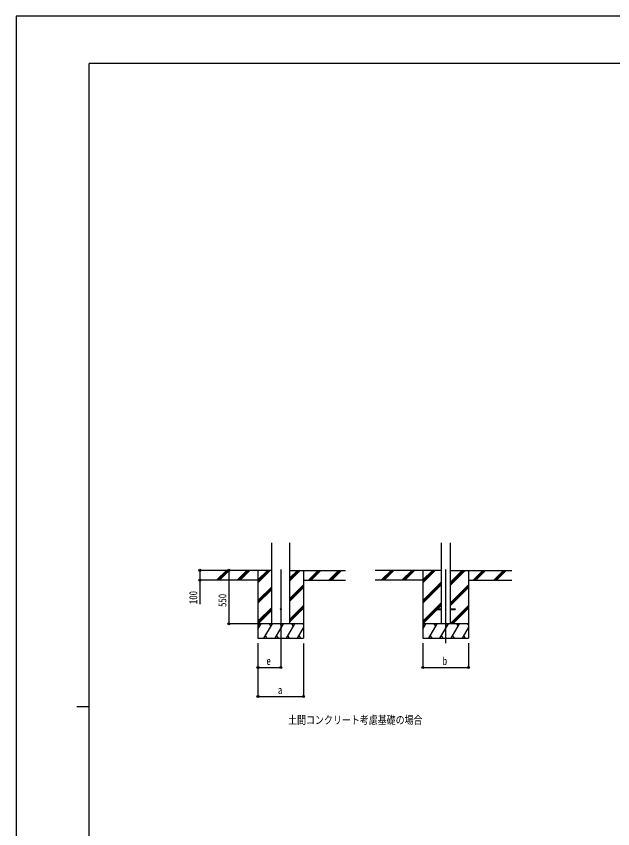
# Model space of a CAD drawing. Units: millimetres, scale not verified. Extents: x -10512 to 10512, y -7425 to 7425.
# Drawn here: x -10512 to -4366, y -948 to 7425 of the extents above; entities that cross this region are included whole.
import ezdxf
from ezdxf.enums import TextEntityAlignment as Align

# ---------------------------------------------------------------- set-up
doc = ezdxf.new("R2010")
doc.units = ezdxf.units.MM
doc.header["$LTSCALE"] = 30
for name, color, linetype in [('0-2_USER1', 3, 'Continuous'), ('0-3_YKK_12', 2, 'Continuous'), ('0-4_YKK_13', 4, 'Continuous'), ('0-5_YKK_A1', 4, 'Continuous'), ('0-6_YKK_D', 6, 'Continuous'), ('0-7_YKK_ZWAK', 7, 'Continuous')]:
    doc.layers.add(name, color=color, linetype=linetype)
doc.styles.add('ＭＳ ゴシック', font='')
doc.styles.get('ＭＳ ゴシック').set_extended_font_data('MS Gothic')

msp = doc.modelspace()

# ---------------------------------------------------------------- linework, layer by layer
at = {"layer": '0-3_YKK_12'}
for p, q in [((-7786.67, 1724.14), (-7786.67, 964.93)), ((-6088.22, 1724.14), (-6088.22, 964.93))]:
    msp.add_line(p, q, dxfattribs=at)
at = {"layer": '0-4_YKK_13'}
for p, q in [((-6188.22, 1319.43), (-6188.22, 1310.43)), ((-6188.22, 1319.43), (-6133.42, 1319.43)), ((-6188.22, 1310.43), (-6133.42, 1310.43)), ((-6043.02, 1319.43), (-5988.22, 1319.43)), ((-6043.02, 1310.43), (-5988.22, 1310.43)), ((-5988.22, 1319.43), (-5988.22, 1310.43))]:
    msp.add_line(p, q, dxfattribs=at)
msp.add_circle((-7786.67, 1314.93), 5, dxfattribs=at)
at = {"layer": '0-5_YKK_A1'}
for p, q in [((-7880.42, 1164.93), (-7880.42, 2000.28)), ((-7692.92, 1164.93), (-7692.92, 2000.28)), ((-6133.42, 2000.28), (-6133.42, 1164.93)), ((-6043.02, 2000.28), (-6043.02, 1164.93)), ((-7880.42, 1714.93), (-8512.63, 1714.93)), ((-8445.94, 1616.34), (-8347.34, 1714.93)), ((-8433.2, 1614.93), (-8333.2, 1714.93)), ((-8419.06, 1614.93), (-8319.06, 1714.93)), ((-8233.81, 1616.34), (-8135.21, 1714.93)), ((-8221.07, 1614.93), (-8121.07, 1714.93)), ((-8206.93, 1614.93), (-8106.92, 1714.93)), ((-8021.67, 1714.93), (-8021.67, 1014.93)), ((-8021.67, 1588.05), (-7894.79, 1714.93)), ((-8021.67, 1602.19), (-7908.94, 1714.93)), ((-8021.67, 1616.34), (-7923.08, 1714.93)), ((-7692.92, 1608.43), (-7586.42, 1714.93)), ((-7692.92, 1622.58), (-7600.57, 1714.93)), ((-7692.92, 1636.72), (-7614.71, 1714.93)), ((-7692.92, 1714.93), (-7121.06, 1714.93)), ((-7551.67, 1714.93), (-7551.67, 1014.93)), ((-7502.58, 1614.93), (-7402.58, 1714.93)), ((-7488.44, 1614.93), (-7388.44, 1714.93)), ((-7474.29, 1614.93), (-7374.29, 1714.93)), ((-7290.45, 1614.93), (-7190.44, 1714.93)), ((-7276.3, 1614.93), (-7176.3, 1714.93)), ((-7262.16, 1614.93), (-7162.16, 1714.93)), ((-6133.42, 1714.93), (-6814.17, 1714.93)), ((-6747.48, 1616.34), (-6648.88, 1714.93)), ((-6734.74, 1614.93), (-6634.74, 1714.93)), ((-6720.6, 1614.93), (-6620.6, 1714.93)), ((-6535.35, 1616.34), (-6436.75, 1714.93)), ((-6522.61, 1614.93), (-6422.61, 1714.93)), ((-6508.47, 1614.93), (-6408.47, 1714.93)), ((-6323.22, 1714.93), (-6323.22, 1014.93)), ((-6323.22, 1588.05), (-6196.33, 1714.93)), ((-6323.22, 1602.19), (-6210.48, 1714.93)), ((-6323.22, 1616.34), (-6224.62, 1714.93)), ((-6043.02, 1559.88), (-5887.97, 1714.93)), ((-6043.02, 1574.03), (-5902.11, 1714.93)), ((-6043.02, 1588.17), (-5916.25, 1714.93)), ((-6043.02, 1714.93), (-5405.01, 1714.93)), ((-5853.22, 1714.93), (-5853.22, 1014.93)), ((-5804.12, 1614.93), (-5704.12, 1714.93)), ((-5789.98, 1614.93), (-5689.98, 1714.93)), ((-5775.83, 1614.93), (-5675.83, 1714.93)), ((-5591.99, 1614.93), (-5491.99, 1714.93)), ((-5577.84, 1614.93), (-5477.84, 1714.93)), ((-5563.7, 1614.93), (-5463.7, 1714.93)), ((-8021.67, 1614.93), (-8512.63, 1614.93)), ((-7551.67, 1614.93), (-7121.06, 1614.93)), ((-6323.22, 1614.93), (-6814.17, 1614.93)), ((-6323.22, 1404.21), (-6133.42, 1594)), ((-5853.22, 1614.93), (-5405.01, 1614.93)), ((-8021.67, 1404.21), (-7880.42, 1545.45)), ((-8021.67, 1390.06), (-7880.42, 1531.31)), ((-8021.67, 1375.92), (-7880.42, 1517.17)), ((-7692.92, 1424.59), (-7551.67, 1565.84)), ((-7692.92, 1410.45), (-7551.67, 1551.69)), ((-7692.92, 1396.3), (-7551.67, 1537.55)), ((-6323.22, 1390.06), (-6133.42, 1579.86)), ((-6323.22, 1375.92), (-6133.42, 1565.72)), ((-6043.02, 1376.04), (-5853.22, 1565.84)), ((-6043.02, 1361.9), (-5853.22, 1551.69)), ((-6043.02, 1347.75), (-5853.22, 1537.55)), ((-7692.92, 1212.46), (-7551.67, 1353.71)), ((-6323.22, 1192.07), (-6133.42, 1381.87)), ((-6181.71, 1319.43), (-6133.42, 1367.73)), ((-6167.57, 1319.43), (-6133.42, 1353.59)), ((-6041.99, 1164.93), (-5853.22, 1353.71)), ((-8021.67, 1192.07), (-7880.42, 1333.32)), ((-8021.67, 1177.93), (-7880.42, 1319.18)), ((-8020.53, 1164.93), (-7880.42, 1305.04)), ((-7692.92, 1198.32), (-7551.67, 1339.56)), ((-7692.92, 1184.17), (-7551.67, 1325.42)), ((-6323.22, 1177.93), (-6188.22, 1312.93)), ((-6322.07, 1164.93), (-6176.57, 1310.43)), ((-6027.85, 1164.93), (-5853.22, 1339.56)), ((-6013.71, 1164.93), (-5853.22, 1325.42)), ((-7551.67, 1164.93), (-8021.67, 1164.93)), ((-8021.67, 1108.76), (-7989.25, 1164.93)), ((-8004.25, 1138.95), (-8019.25, 1164.93)), ((-7960.38, 1014.93), (-7873.78, 1164.93)), ((-7888.78, 1138.95), (-7903.78, 1164.93)), ((-7844.91, 1014.93), (-7758.31, 1164.93)), ((-7773.31, 1138.95), (-7788.31, 1164.93)), ((-7729.44, 1014.93), (-7642.84, 1164.93)), ((-7657.84, 1138.95), (-7672.84, 1164.93)), ((-7613.97, 1014.93), (-7551.67, 1122.83)), ((-7551.67, 1155.07), (-7557.37, 1164.93)), ((-5853.22, 1164.93), (-6323.22, 1164.93)), ((-6323.22, 1108.76), (-6290.79, 1164.93)), ((-6305.79, 1138.95), (-6320.79, 1164.93)), ((-6261.92, 1014.93), (-6175.32, 1164.93)), ((-6190.32, 1138.95), (-6205.32, 1164.93)), ((-6146.45, 1014.93), (-6059.85, 1164.93)), ((-6074.85, 1138.95), (-6089.85, 1164.93)), ((-6030.98, 1014.93), (-5944.38, 1164.93)), ((-5959.38, 1138.95), (-5974.38, 1164.93)), ((-5915.51, 1014.93), (-5853.22, 1122.83)), ((-5853.22, 1155.07), (-5858.91, 1164.93)), ((-8021.67, 1014.93), (-7551.67, 1014.93)), ((-7945.38, 1040.91), (-7930.38, 1014.93)), ((-7829.91, 1040.91), (-7814.91, 1014.93)), ((-7714.44, 1040.91), (-7699.44, 1014.93)), ((-7598.97, 1040.91), (-7583.97, 1014.93)), ((-6323.22, 1014.93), (-5853.22, 1014.93)), ((-6246.92, 1040.91), (-6231.92, 1014.93)), ((-6131.45, 1040.91), (-6116.45, 1014.93)), ((-6015.98, 1040.91), (-6000.98, 1014.93)), ((-5900.51, 1040.91), (-5885.51, 1014.93))]:
    msp.add_line(p, q, dxfattribs=at)
at = {"layer": '0-6_YKK_D'}
for p, q in [((-8447.01, 1714.93), (-8622.67, 1714.93)), ((-8287.73, 1714.93), (-8322.67, 1714.93)), ((-8321.67, 1714.93), (-8321.67, 1164.93)), ((-8447.01, 1614.93), (-8622.67, 1614.93)), ((-8022.67, 1164.93), (-8322.67, 1164.93)), ((-8021.67, 964.93), (-8021.67, 713.93)), ((-8021.67, 964.93), (-8021.67, 413.93)), ((-7786.67, 962.9), (-7786.67, 713.93)), ((-7551.67, 960.87), (-7551.67, 413.93)), ((-6323.22, 964.93), (-6323.22, 713.93)), ((-5853.22, 964.93), (-5853.22, 713.93)), ((-8021.67, 714.93), (-7786.67, 714.93)), ((-6323.22, 714.93), (-5853.22, 714.93)), ((-8021.67, 414.93), (-7551.67, 414.93))]:
    msp.add_line(p, q, dxfattribs=at)
msp.add_lwpolyline([(-8621.67, 1714.93), (-8621.67, 1614.93), (-8621.67, 1366.43)], dxfattribs=at)
for centre in [(-8621.67, 1714.93), (-8321.67, 1714.93), (-8621.67, 1614.93), (-8321.67, 1164.93), (-8021.67, 714.93), (-7786.67, 714.93), (-6323.22, 714.93), (-5853.22, 714.93), (-8021.67, 414.93), (-7551.67, 414.93)]:
    msp.add_circle(centre, 10.62, dxfattribs=at)
at = {"layer": '0-7_YKK_ZWAK'}
for p, q in [((9737.55, 6937.5), (-9762.45, 6937.5)), ((-9762.45, -6312.5), (-9762.45, 6937.5)), ((-9887.45, 312.5), (-9762.45, 312.5))]:
    msp.add_line(p, q, dxfattribs=at)
msp.add_lwpolyline([(-10512.5, -7425), (10512.5, -7425), (10512.5, 7425), (-10512.5, 7425)], close=True, dxfattribs=at)

# ---------------------------------------------------------------- texts
at = {"layer": '0-2_USER1', "style": 'ＭＳ ゴシック', "width": 0.8}
msp.add_text('土間コンクリート考慮基礎の場合', height=82.48, dxfattribs=at).set_placement((-7711.76, 106.72), align=Align.BOTTOM_LEFT)
at = {"layer": '0-6_YKK_D', "style": 'ＭＳ ゴシック', "width": 0.8}
for s, p in [('100', (-8622.67, 1367.43)), ('550', (-8322.67, 1337.93))]:
    msp.add_text(s, height=82.48, rotation=90, dxfattribs=at).set_placement(p, align=Align.BOTTOM_LEFT)
for s, p in [('e', (-7934.17, 715.93)), ('b', (-6118.22, 715.93)), ('a', (-7816.67, 415.93))]:
    msp.add_text(s, height=82.48, dxfattribs=at).set_placement(p, align=Align.BOTTOM_LEFT)

doc.saveas('drawing.dxf')
